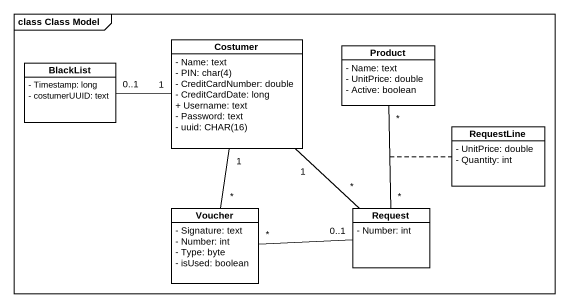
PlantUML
@startuml
mainframe class Class Model
hide circle
hide empty members
skinparam classAttributeIconSize 0
class Costumer {
  - Name: text
  {field} - PIN: char(4)
  - CreditCardNumber: double
  - CreditCardDate: long
  + Username: text
  - Password: text
  {field} - uuid: CHAR(16)
}
class Product {
  - Name: text
  - UnitPrice: double
  - Active: boolean
}
class BlackList {
  - Timestamp: long
  - costumerUUID: text
}
class RequestLine {
  - UnitPrice: double
  - Quantity: int
}
class Voucher {
  - Signature: text
  - Number: int
  - Type: byte
  - isUsed: boolean
}
class Request {
  - Number: int
}
Costumer "1" -- "*" Voucher
BlackList "0..1" -right- "1" Costumer
Request "*" -up- "1" Costumer
Request "*" -up- "*" Product
(Request, Product) .. RequestLine
Request "0..1" -left- "*" Voucher
@enduml
